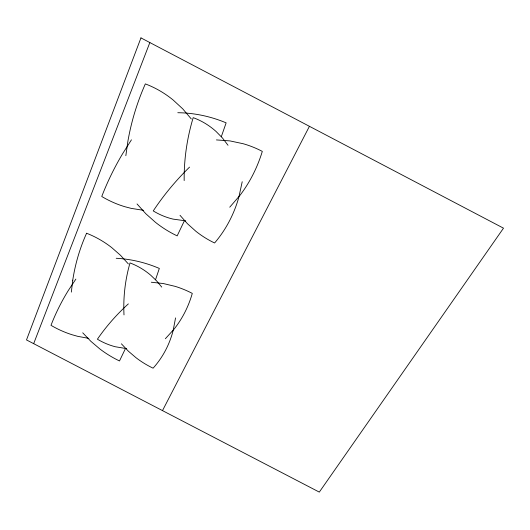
<?xml version="1.0" encoding="UTF-8"?>
<svg xmlns="http://www.w3.org/2000/svg" width="530" height="530" viewBox="0 0 530 530"><rect width="100%" height="100%" fill="white"/><g stroke="black" fill="none" stroke-linecap="round" stroke-linejoin="round"><path stroke-width="0.79" d="M184.175 180.578C183.93 159.291 187.064 138.025 193.192 117.653A65.197 59.115 47 0 1 216.107 131.513L222.474 138.012L228.013 145.273M71.345 292.096L72.749 280.171M125.842 155.681L127.889 141.272A268.703 253.433 -5.1 0 1 145.339 83.899A92.717 81.527 50.3 0 1 173.111 99.978L182.751 108.875L191.284 118.952M175.556 317.914L173.131 330.594A131.433 106.861 41.1 0 1 153.097 368.184A82.104 70.642 31.9 0 1 135.985 357.697L128.326 351.145L121.397 343.811M242.21 181.73L238.884 197.074A147.459 128.611 53.3 0 1 214.604 242.972A91.266 86.516 42.9 0 1 195.828 231.232L187.501 223.759L180.014 215.312M155.515 279.767L159.325 268.432C145.684 262.589 131.042 259.051 116.209 258.282M221.302 136.733L226.131 122.854C210.86 116.421 194.371 112.897 177.795 112.718M33.668 343.665L149.851 42.559M125.464 348.528L119.502 360.957A95.665 81.918 35.8 0 1 99.733 348.859L90.829 341.287L82.726 332.8M184.394 220.758L177.172 235.876A106.941 99.826 51.6 0 1 155.482 222.342L145.796 213.709L137.038 203.944M162.491 410.611L309.434 126.312M131.44 139.827L122.649 153.66A352.596 306.393 2.3 0 0 101.747 196.484A101.84 90.988 58 0 0 125.133 206.786L131.248 208.383L143.676 210.35M75.869 279.098L68.443 290.294A314.615 254.075 13.6 0 0 50.993 325.327A90.246 75.452 42 0 0 72.179 334.774L77.685 336.325L88.841 338.398M229.742 207.203L240.017 195.292A161.657 142.418 60.3 0 0 262.31 151.388A93.247 85.005 34.3 0 0 243.244 143.743L229.921 140.9L216.419 139.913M165.36 338.736L174.072 329.15A142.543 118.442 44.2 0 0 192.291 293.388A84.416 69.854 30.2 0 0 175.165 286.366L163.28 283.53L151.295 282.232M189.548 167.122C175.96 180.405 163.743 195.066 153.249 210.92A66.681 60.897 50.3 0 0 173.065 219.109L185.705 220.858M128.346 303.889C116.732 314.449 106.291 326.268 97.401 339.207A59.711 50.171 37 0 0 115.321 346.752L126.637 348.647M128.359 263.94L120.482 255.281L111.671 247.563A83.011 67.615 39.1 0 0 86.576 233.24M161.743 287.094L156.595 280.867L150.745 275.242A58.565 48.733 36 0 0 130.009 262.926C125.173 279.774 123.119 297.403 124 314.913M72.749 280.165A238.732 207.707 17.1 0 1 86.582 233.24M140.96 37.895L26.5 339.935L319.305 492.105L503.5 228.172L140.96 37.895"/></g></svg>
